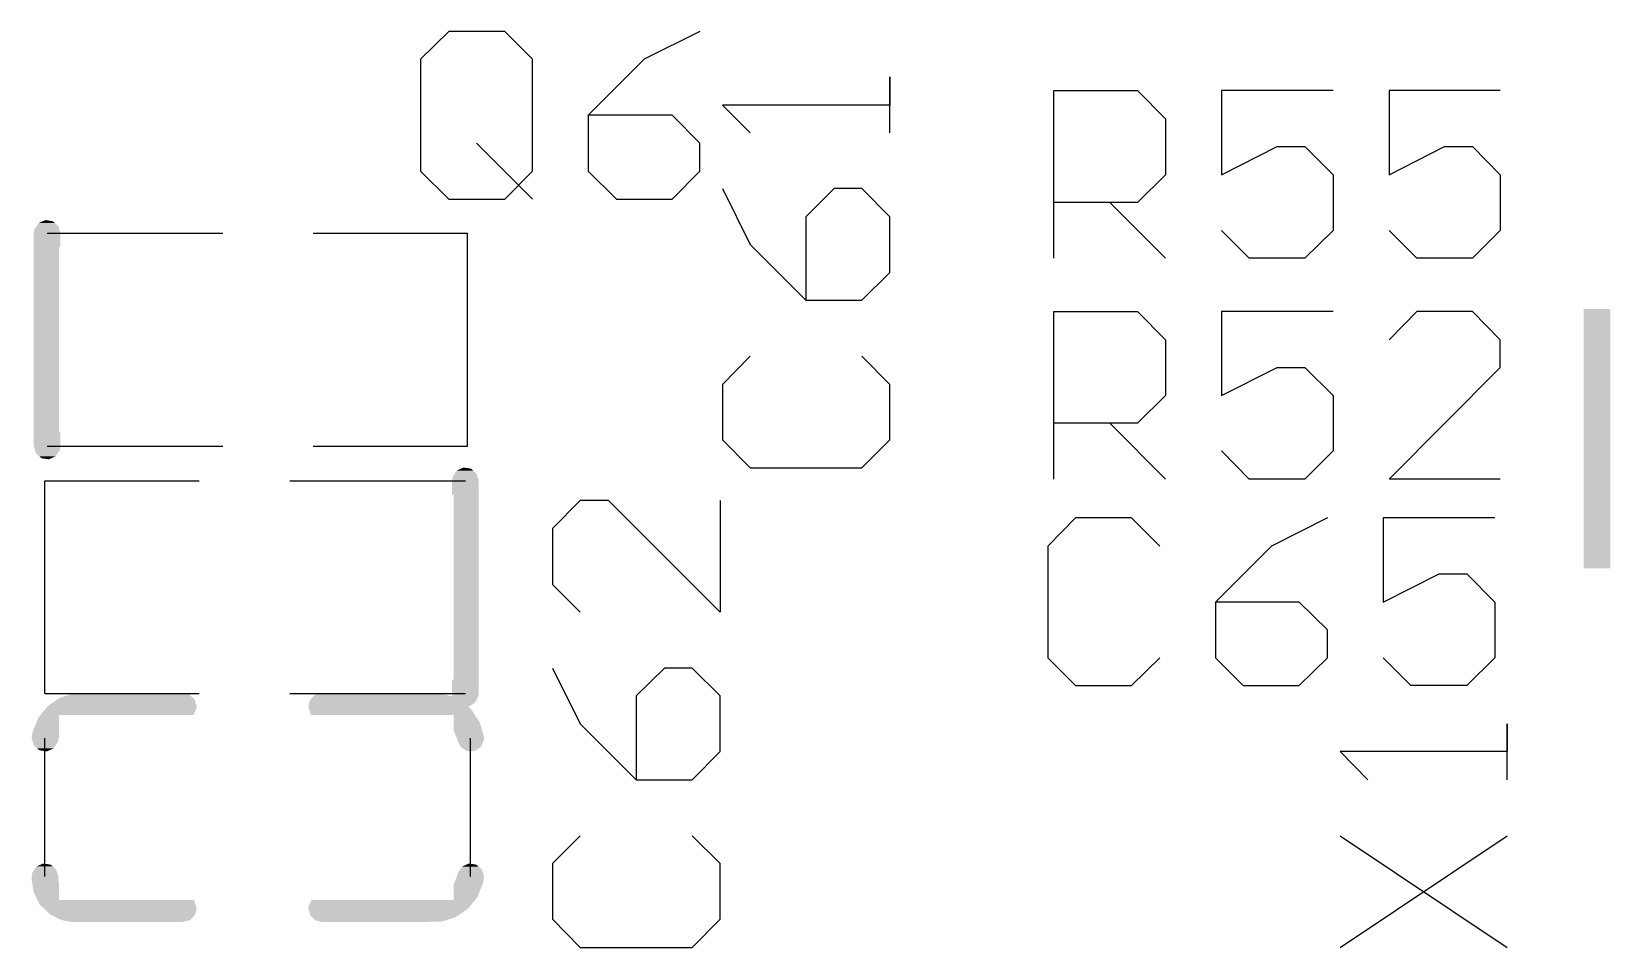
# Model space of a CAD drawing. Extents: x 0 to 3.48, y -0.08 to 2.34.
# Drawn here: x 0.6562 to 0.9529, y 0.5516 to 0.7237 of the extents above; entities that cross this region are included whole.
import ezdxf

# ---------------------------------------------------------------- set-up
doc = ezdxf.new("R2010")
doc.units = 0
doc.layers.add('GTO', color=7, linetype='Continuous')

msp = doc.modelspace()

# ---------------------------------------------------------------- linework, layer by layer
at = {"layer": 'GTO'}
for points in [[(0.7503, 0.6975), (0.7503, 0.7185), (0.7451, 0.7237), (0.7346, 0.7237), (0.7293, 0.7185), (0.7293, 0.6975), (0.7346, 0.6922), (0.7451, 0.6922)], [(0.7818, 0.7237), (0.7713, 0.7185), (0.7608, 0.708), (0.7608, 0.6975), (0.7661, 0.6922), (0.7766, 0.6922), (0.7818, 0.6975), (0.7818, 0.7027), (0.7766, 0.708), (0.7608, 0.708)], [(0.8175, 0.7047), (0.8175, 0.7152), (0.8175, 0.7099), (0.786, 0.7099), (0.7912, 0.7047)], [(0.8483, 0.6811), (0.8483, 0.7126), (0.864, 0.7126), (0.8693, 0.7073), (0.8693, 0.6968), (0.864, 0.6916), (0.8483, 0.6916)], [(0.9008, 0.7126), (0.8798, 0.7126), (0.8798, 0.6968), (0.8903, 0.7021), (0.8955, 0.7021), (0.9008, 0.6968), (0.9008, 0.6863), (0.8955, 0.6811), (0.885, 0.6811), (0.8798, 0.6863)], [(0.9322, 0.7126), (0.9113, 0.7126), (0.9113, 0.6968), (0.9217, 0.7021), (0.927, 0.7021), (0.9322, 0.6968), (0.9322, 0.6863), (0.927, 0.6811), (0.9165, 0.6811), (0.9113, 0.6863)], [(0.7398, 0.7027), (0.7503, 0.6922)], [(0.7451, 0.6922), (0.7503, 0.6975)], [(0.786, 0.6942), (0.7912, 0.6837), (0.8017, 0.6732), (0.8122, 0.6732), (0.8175, 0.6784), (0.8175, 0.6889), (0.8122, 0.6942), (0.807, 0.6942), (0.8017, 0.6889), (0.8017, 0.6732)], [(0.8588, 0.6916), (0.8693, 0.6811)], [(0.6591, 0.6858), (0.6921, 0.6858)], [(0.7091, 0.6858), (0.7381, 0.6858)], [(0.7381, 0.6458), (0.7381, 0.6858)], [(0.8483, 0.6396), (0.8483, 0.6711), (0.864, 0.6711), (0.8693, 0.6658), (0.8693, 0.6553), (0.864, 0.6501), (0.8483, 0.6501)], [(0.9008, 0.6711), (0.8798, 0.6711), (0.8798, 0.6553), (0.8903, 0.6606), (0.8955, 0.6606), (0.9008, 0.6553), (0.9008, 0.6449), (0.8955, 0.6396), (0.885, 0.6396), (0.8798, 0.6449)], [(0.9322, 0.6396), (0.9113, 0.6396), (0.9322, 0.6606), (0.9322, 0.6658), (0.927, 0.6711), (0.9165, 0.6711), (0.9113, 0.6658)], [(0.7912, 0.6627), (0.786, 0.6574), (0.786, 0.647), (0.7912, 0.6417), (0.8122, 0.6417), (0.8175, 0.647), (0.8175, 0.6574), (0.8122, 0.6627)], [(0.8588, 0.6501), (0.8693, 0.6396)], [(0.6591, 0.6458), (0.6921, 0.6458)], [(0.7091, 0.6458), (0.7381, 0.6458)], [(0.6587, 0.5993), (0.6587, 0.6393)], [(0.6587, 0.6393), (0.6877, 0.6393)], [(0.7047, 0.6393), (0.7377, 0.6393)], [(0.7856, 0.6356), (0.7856, 0.6146), (0.7646, 0.6356), (0.7593, 0.6356), (0.7541, 0.6303), (0.7541, 0.6198), (0.7593, 0.6146)], [(0.8682, 0.627), (0.8629, 0.6323), (0.8524, 0.6323), (0.8472, 0.627), (0.8472, 0.606), (0.8524, 0.6008), (0.8629, 0.6008), (0.8682, 0.606)], [(0.8997, 0.6323), (0.8892, 0.627), (0.8787, 0.6165), (0.8787, 0.606), (0.8839, 0.6008), (0.8944, 0.6008), (0.8997, 0.606), (0.8997, 0.6113), (0.8944, 0.6165), (0.8787, 0.6165)], [(0.9312, 0.6323), (0.9102, 0.6323), (0.9102, 0.6165), (0.9207, 0.6218), (0.9259, 0.6218), (0.9312, 0.6165), (0.9312, 0.606), (0.9259, 0.6008), (0.9154, 0.6008), (0.9102, 0.606)], [(0.7541, 0.6041), (0.7593, 0.5936), (0.7698, 0.5831), (0.7803, 0.5831), (0.7856, 0.5884), (0.7856, 0.5989), (0.7803, 0.6041), (0.7751, 0.6041), (0.7698, 0.5989), (0.7698, 0.5831)], [(0.6587, 0.5993), (0.6877, 0.5993)], [(0.7047, 0.5993), (0.7377, 0.5993)], [(0.9335, 0.5831), (0.9335, 0.5936), (0.9335, 0.5884), (0.9021, 0.5884), (0.9073, 0.5831)], [(0.6587, 0.5649), (0.6587, 0.5909)], [(0.7387, 0.5649), (0.7387, 0.5909)], [(0.7593, 0.5726), (0.7541, 0.5674), (0.7541, 0.5569), (0.7593, 0.5516), (0.7803, 0.5516), (0.7856, 0.5569), (0.7856, 0.5674), (0.7803, 0.5726)], [(0.9021, 0.5516), (0.9335, 0.5726)], [(0.9021, 0.5726), (0.9335, 0.5516)]]:
    msp.add_lwpolyline(points, dxfattribs=at)
for points in [[(0.6566, 0.6858), (0.65672, 0.68655), (0.6616, 0.6858), (0.66138, 0.68655)], [(0.6566, 0.68318), (0.6566, 0.6858), (0.6616, 0.68318), (0.6616, 0.6858)], [(0.65672, 0.68655), (0.65711, 0.68714), (0.66138, 0.68655), (0.66121, 0.68714)], [(0.65711, 0.68714), (0.65749, 0.68771), (0.66121, 0.68714), (0.66056, 0.68771)], [(0.65749, 0.68771), (0.65829, 0.68807), (0.66056, 0.68771), (0.66016, 0.68807)], [(0.65829, 0.68807), (0.65877, 0.68828), (0.66016, 0.68807), (0.65877, 0.68828)], [(0.6566, 0.68317), (0.6566, 0.68318), (0.66133, 0.68317), (0.66134, 0.68318)], [(0.6566, 0.64843), (0.6566, 0.68317), (0.66133, 0.64843), (0.66133, 0.68317)], [(0.9479, 0.62283), (0.9479, 0.67158), (0.9529, 0.62283), (0.9529, 0.67158)], [(0.9479, 0.67158), (0.9479, 0.67158), (0.9529, 0.67158), (0.9479, 0.67158)], [(0.6566, 0.6458), (0.6566, 0.64843), (0.6616, 0.6458), (0.6616, 0.64843)], [(0.6566, 0.64843), (0.6566, 0.64843), (0.6616, 0.64843), (0.66133, 0.64843)], [(0.65682, 0.64505), (0.6566, 0.6458), (0.66149, 0.64505), (0.6616, 0.6458)], [(0.65699, 0.64446), (0.65682, 0.64505), (0.66109, 0.64446), (0.66149, 0.64505)], [(0.65764, 0.64389), (0.65699, 0.64446), (0.66071, 0.64389), (0.66109, 0.64446)], [(0.65805, 0.64353), (0.65764, 0.64389), (0.65991, 0.64353), (0.66071, 0.64389)], [(0.65943, 0.64332), (0.65805, 0.64353), (0.65943, 0.64332), (0.65991, 0.64353)], [(0.73571, 0.64064), (0.73609, 0.64121), (0.73981, 0.64064), (0.73916, 0.64121)], [(0.73609, 0.64121), (0.73689, 0.64157), (0.73916, 0.64121), (0.73876, 0.64157)], [(0.73689, 0.64157), (0.73737, 0.64178), (0.73876, 0.64157), (0.73737, 0.64178)], [(0.7352, 0.6393), (0.73532, 0.64005), (0.7402, 0.6393), (0.73998, 0.64005)], [(0.7352, 0.63668), (0.7352, 0.6393), (0.7402, 0.63668), (0.7402, 0.6393)], [(0.73532, 0.64005), (0.73571, 0.64064), (0.73998, 0.64005), (0.73981, 0.64064)], [(0.73547, 0.63667), (0.7352, 0.63668), (0.7402, 0.63667), (0.7402, 0.63668)], [(0.73548, 0.60193), (0.73548, 0.63667), (0.7402, 0.60193), (0.7402, 0.63667)], [(0.9529, 0.62283), (0.9479, 0.62283), (0.9529, 0.62283)], [(0.66411, 0.59934), (0.66684, 0.5994), (0.68499, 0.59934), (0.6847, 0.5994)], [(0.70936, 0.59901), (0.7107, 0.5994), (0.73434, 0.59901), (0.73269, 0.5994)], [(0.73054, 0.5994), (0.73256, 0.59943), (0.73269, 0.5994), (0.73256, 0.59943)], [(0.7352, 0.5993), (0.7352, 0.60193), (0.7402, 0.5993), (0.7402, 0.60193)], [(0.65787, 0.59528), (0.6589, 0.59655), (0.6866, 0.59528), (0.68718, 0.59655)], [(0.6589, 0.59655), (0.65918, 0.5969), (0.68718, 0.59655), (0.6872, 0.5969)], [(0.65918, 0.5969), (0.6592, 0.59693), (0.6872, 0.5969), (0.68719, 0.59693)], [(0.6592, 0.59693), (0.66112, 0.59824), (0.68719, 0.59693), (0.68681, 0.59824)], [(0.66112, 0.59824), (0.66148, 0.59849), (0.68681, 0.59824), (0.68653, 0.59849)], [(0.66148, 0.59849), (0.66358, 0.59917), (0.68653, 0.59849), (0.68576, 0.59917)], [(0.66358, 0.59917), (0.66411, 0.59934), (0.68576, 0.59917), (0.68499, 0.59934)], [(0.7082, 0.5969), (0.70835, 0.59756), (0.73834, 0.5969), (0.7395, 0.59756)], [(0.70821, 0.59687), (0.7082, 0.5969), (0.73828, 0.59687), (0.73834, 0.5969)], [(0.70821, 0.59686), (0.70821, 0.59687), (0.73828, 0.59686), (0.73828, 0.59687)], [(0.70822, 0.59685), (0.70821, 0.59686), (0.73828, 0.59685), (0.73828, 0.59686)], [(0.7084, 0.59622), (0.70822, 0.59685), (0.73889, 0.59622), (0.73828, 0.59685)], [(0.70835, 0.59756), (0.70844, 0.59795), (0.7395, 0.59756), (0.73971, 0.59795)], [(0.70844, 0.59795), (0.70917, 0.59879), (0.73971, 0.59795), (0.74015, 0.59879)], [(0.70917, 0.59879), (0.70936, 0.59901), (0.73524, 0.59879), (0.73434, 0.59901)], [(0.73525, 0.5988), (0.7352, 0.5993), (0.74015, 0.5988), (0.7402, 0.5993)], [(0.73524, 0.59879), (0.73525, 0.5988), (0.74015, 0.59879), (0.74015, 0.5988)], [(0.65642, 0.59223), (0.65747, 0.59478), (0.66133, 0.59223), (0.66133, 0.59478)], [(0.65747, 0.59478), (0.65786, 0.59527), (0.66133, 0.59478), (0.66133, 0.59527)], [(0.65786, 0.59527), (0.65787, 0.59527), (0.66133, 0.59527), (0.66134, 0.59527)], [(0.65787, 0.59527), (0.65787, 0.59528), (0.6866, 0.59527), (0.6866, 0.59528)], [(0.70859, 0.59556), (0.7084, 0.59622), (0.73932, 0.59556), (0.73889, 0.59622)], [(0.7088, 0.59528), (0.70859, 0.59556), (0.7395, 0.59528), (0.73932, 0.59556)], [(0.7088, 0.59527), (0.7088, 0.59528), (0.7395, 0.59527), (0.7395, 0.59528)], [(0.73548, 0.59527), (0.73547, 0.59527), (0.73951, 0.59527), (0.7395, 0.59527)], [(0.73548, 0.5939), (0.73548, 0.59527), (0.7404, 0.5939), (0.73951, 0.59527)], [(0.73548, 0.59248), (0.73548, 0.5939), (0.74082, 0.59248), (0.7404, 0.5939)], [(0.6562, 0.5909), (0.65622, 0.59122), (0.66126, 0.5909), (0.66133, 0.59122)], [(0.65631, 0.59055), (0.6562, 0.5909), (0.66118, 0.59055), (0.66126, 0.5909)], [(0.65622, 0.59122), (0.65623, 0.59125), (0.66133, 0.59122), (0.66133, 0.59125)], [(0.65623, 0.59125), (0.65642, 0.59223), (0.66133, 0.59125), (0.66133, 0.59223)], [(0.65642, 0.59016), (0.65631, 0.59055), (0.66109, 0.59016), (0.66118, 0.59055)], [(0.73595, 0.59125), (0.73548, 0.59248), (0.74118, 0.59125), (0.74082, 0.59248)], [(0.73609, 0.5909), (0.73595, 0.59125), (0.7412, 0.5909), (0.74118, 0.59125)], [(0.73623, 0.59055), (0.73609, 0.5909), (0.74117, 0.59055), (0.7412, 0.5909)], [(0.73625, 0.5905), (0.73623, 0.59055), (0.74117, 0.5905), (0.74117, 0.59055)], [(0.73681, 0.58927), (0.73625, 0.5905), (0.74058, 0.58927), (0.74117, 0.5905)], [(0.6566, 0.58956), (0.65642, 0.59016), (0.66069, 0.58956), (0.66109, 0.59016)], [(0.65724, 0.58899), (0.6566, 0.58956), (0.66031, 0.58899), (0.66069, 0.58956)], [(0.65765, 0.58864), (0.65724, 0.58899), (0.65951, 0.58864), (0.66031, 0.58899)], [(0.65903, 0.58843), (0.65765, 0.58864), (0.65903, 0.58843), (0.65951, 0.58864)], [(0.73686, 0.58924), (0.73681, 0.58927), (0.74057, 0.58924), (0.74058, 0.58927)], [(0.73798, 0.58851), (0.73686, 0.58924), (0.7394, 0.58851), (0.74057, 0.58924)], [(0.73938, 0.5885), (0.73798, 0.58851), (0.73938, 0.5885), (0.7394, 0.58851)], [(0.65672, 0.56624), (0.65709, 0.56681), (0.66081, 0.56624), (0.66016, 0.56681)], [(0.65709, 0.56681), (0.6579, 0.56716), (0.66016, 0.56681), (0.65975, 0.56716)], [(0.6579, 0.56716), (0.65837, 0.56737), (0.65975, 0.56716), (0.65837, 0.56737)], [(0.73672, 0.56624), (0.73709, 0.5668), (0.74081, 0.56624), (0.74016, 0.5668)], [(0.73709, 0.5668), (0.7379, 0.56716), (0.74016, 0.5668), (0.73975, 0.56716)], [(0.7379, 0.56716), (0.73837, 0.56737), (0.73975, 0.56716), (0.73837, 0.56737)], [(0.65618, 0.5644), (0.65619, 0.56459), (0.66118, 0.5644), (0.66119, 0.56459)], [(0.65633, 0.56347), (0.65618, 0.5644), (0.66133, 0.56347), (0.66118, 0.5644)], [(0.65619, 0.56467), (0.6562, 0.5649), (0.66119, 0.56467), (0.6612, 0.5649)], [(0.65619, 0.56459), (0.65619, 0.56467), (0.66119, 0.56459), (0.66119, 0.56467)], [(0.6562, 0.56492), (0.65621, 0.56513), (0.6612, 0.56492), (0.66114, 0.56513)], [(0.6562, 0.5649), (0.6562, 0.56492), (0.6612, 0.5649), (0.6612, 0.56492)], [(0.65621, 0.56513), (0.65631, 0.56564), (0.66114, 0.56513), (0.66098, 0.56564)], [(0.65631, 0.56564), (0.65672, 0.56624), (0.66098, 0.56564), (0.66081, 0.56624)], [(0.73557, 0.56357), (0.73595, 0.56455), (0.74099, 0.56357), (0.74118, 0.56455)], [(0.73595, 0.56455), (0.73609, 0.5649), (0.74118, 0.56455), (0.7412, 0.5649)], [(0.73609, 0.5649), (0.73623, 0.56525), (0.7412, 0.5649), (0.7411, 0.56525)], [(0.73623, 0.56525), (0.73631, 0.56564), (0.7411, 0.56525), (0.74099, 0.56564)], [(0.73631, 0.56564), (0.73672, 0.56624), (0.74099, 0.56564), (0.74081, 0.56624)], [(0.65658, 0.56191), (0.65633, 0.56347), (0.66133, 0.56191), (0.66133, 0.56347)], [(0.65728, 0.56053), (0.65658, 0.56191), (0.66133, 0.56053), (0.66133, 0.56191)], [(0.73548, 0.56332), (0.73557, 0.56357), (0.74088, 0.56332), (0.74099, 0.56357)], [(0.73548, 0.56102), (0.73548, 0.56332), (0.73993, 0.56102), (0.74088, 0.56332)], [(0.73548, 0.56053), (0.73548, 0.56102), (0.73954, 0.56053), (0.73993, 0.56102)], [(0.65729, 0.56052), (0.65729, 0.56053), (0.6866, 0.56052), (0.6866, 0.56053)], [(0.65729, 0.56053), (0.65729, 0.56053), (0.6866, 0.56053), (0.66133, 0.56053)], [(0.65743, 0.56024), (0.65729, 0.56052), (0.68681, 0.56024), (0.6866, 0.56052)], [(0.65773, 0.55966), (0.65743, 0.56024), (0.68698, 0.55966), (0.68681, 0.56024)], [(0.6585, 0.5589), (0.65773, 0.55966), (0.6872, 0.5589), (0.68698, 0.55966)], [(0.65952, 0.55788), (0.6585, 0.5589), (0.68698, 0.55788), (0.6872, 0.5589)], [(0.6596, 0.55785), (0.65952, 0.55788), (0.68697, 0.55785), (0.68698, 0.55788)], [(0.6617, 0.55679), (0.6596, 0.55785), (0.68605, 0.55679), (0.68697, 0.55785)], [(0.7082, 0.5589), (0.70823, 0.55925), (0.73822, 0.5589), (0.7385, 0.55925)], [(0.70821, 0.55887), (0.7082, 0.5589), (0.7382, 0.55887), (0.73822, 0.5589)], [(0.70859, 0.55756), (0.70821, 0.55887), (0.73628, 0.55756), (0.7382, 0.55887)], [(0.70823, 0.55925), (0.7088, 0.56052), (0.7385, 0.55925), (0.73953, 0.56052)], [(0.7088, 0.56052), (0.7088, 0.56053), (0.73953, 0.56052), (0.73953, 0.56053)], [(0.7088, 0.56053), (0.7088, 0.56053), (0.73547, 0.56053), (0.7088, 0.56053)], [(0.73547, 0.56053), (0.73548, 0.56053), (0.73953, 0.56053), (0.73954, 0.56053)], [(0.66178, 0.55675), (0.6617, 0.55679), (0.6859, 0.55675), (0.68605, 0.55679)], [(0.66348, 0.55641), (0.66178, 0.55675), (0.68474, 0.55641), (0.6859, 0.55675)], [(0.6637, 0.5564), (0.66348, 0.55641), (0.6847, 0.5564), (0.68474, 0.55641)], [(0.70887, 0.55731), (0.70859, 0.55756), (0.73592, 0.55731), (0.73628, 0.55756)], [(0.70965, 0.55663), (0.70887, 0.55731), (0.73382, 0.55663), (0.73592, 0.55731)], [(0.71042, 0.55646), (0.70965, 0.55663), (0.7333, 0.55646), (0.73382, 0.55663)], [(0.7107, 0.5564), (0.71042, 0.55646), (0.73054, 0.5564), (0.7333, 0.55646)]]:
    msp.add_solid(points, dxfattribs=at)

doc.saveas('drawing.dxf')
